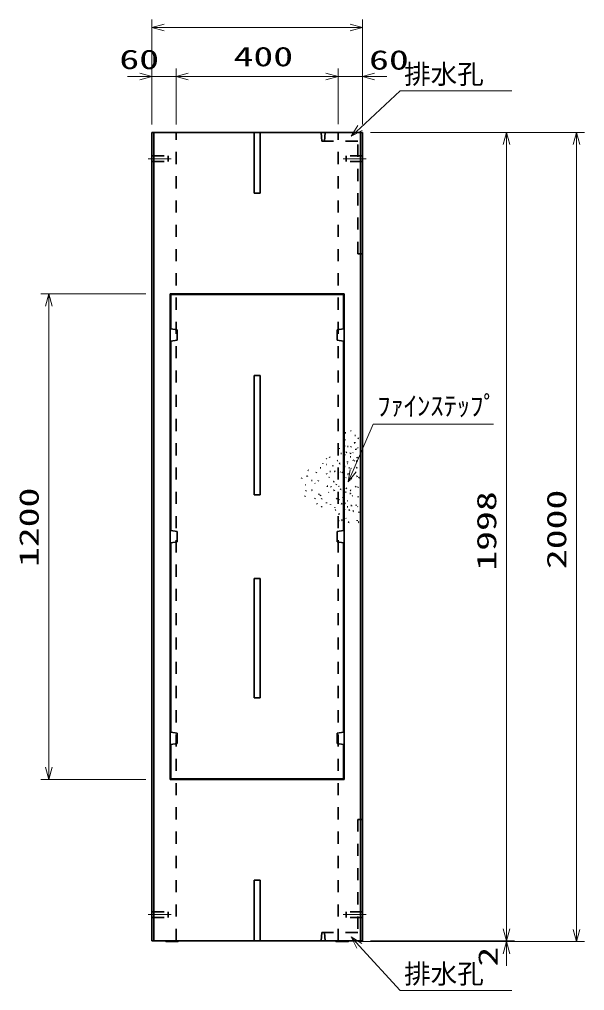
# Model space of a CAD drawing. Units: millimetres on the paper. Extents: x 15 to 1218, y 8 to 859.
# Drawn here: x 310.7 to 380.5, y 570.3 to 690.3 of the extents above; entities that cross this region are included whole.
import ezdxf
from ezdxf.enums import TextEntityAlignment as Align

# ---------------------------------------------------------------- set-up
doc = ezdxf.new("R2010")
doc.units = ezdxf.units.MM
doc.linetypes.add('USER2', pattern=[18.5, 12, -1.5, 3.5, -1.5])
doc.linetypes.add('USER3', pattern=[3, 1.5, -1.5])
for name, color, linetype, lineweight in [('D-BMK（構造物基準線）', 2, 'USER2', 18), ('D-STR-DIM（寸法）', 7, 'Continuous', 13), ('D-STR-HTXT（WS-旗）', 7, 'Continuous', 13), ('D-STR-HTXT（旗上げ）', 7, 'Continuous', 13), ('D-STR（構造物）', 1, 'Continuous', 35)]:
    doc.layers.add(name, color=color, linetype=linetype, lineweight=lineweight)
doc.styles.add('ＭＳ ゴシック', font='')
doc.styles.get('ＭＳ ゴシック').set_extended_font_data('MS Gothic')

# ---------------------------------------------------------------- blocks, each defined once
blk = doc.blocks.new('_Open30')
at = {"color": 7, "linetype": 'Continuous', "lineweight": 13}
for p, q in [((-1, 0.2679), (0, 0)), ((0, 0), (-1, -0.2679)), ((0, 0), (-1, 0))]:
    blk.add_line(p, q, dxfattribs=at)

msp = doc.modelspace()

# ---------------------------------------------------------------- linework, layer by layer
at = {"layer": 'D-BMK（構造物基準線）'}
for p, q in [((326.582, 673.096), (329.431, 673.096)), ((350.657, 673.096), (353.506, 673.096)), ((326.582, 579.696), (329.431, 579.696)), ((353.506, 579.696), (350.657, 579.696))]:
    msp.add_line(p, q, dxfattribs=at)
at = {"layer": 'D-STR-DIM（寸法）'}
for p, q in [((327.044, 677.346), (327.044, 690.323)), ((353.044, 684.303), (353.044, 690.323)), ((328.544, 689.323), (351.544, 689.323)), ((327.044, 677.346), (327.044, 684.273)), ((330.044, 677.346), (330.044, 684.273)), ((330.044, 677.398), (330.044, 684.273)), ((350.044, 677.376), (350.044, 684.273)), ((350.044, 677.376), (350.044, 684.273)), ((353.044, 677.346), (353.044, 684.273)), ((325.544, 683.273), (324.044, 683.273)), ((327.044, 683.273), (330.044, 683.273)), ((331.544, 683.273), (348.544, 683.273)), ((331.544, 683.273), (333.044, 683.273)), ((348.544, 683.273), (347.044, 683.273)), ((350.044, 683.273), (353.044, 683.273)), ((354.544, 683.273), (356.044, 683.273)), ((354.044, 676.346), (371.833, 676.346)), ((370.396, 676.346), (380.473, 676.346)), ((370.833, 577.946), (370.833, 674.846)), ((379.473, 577.846), (379.473, 674.846)), ((326.294, 656.396), (313.33, 656.396)), ((314.33, 597.896), (314.33, 654.896)), ((326.294, 596.396), (313.33, 596.396)), ((370.833, 577.946), (370.833, 579.446)), ((352.794, 576.346), (371.833, 576.346)), ((354.044, 576.446), (371.833, 576.446)), ((354.044, 576.446), (371.833, 576.446)), ((369.396, 576.346), (380.473, 576.346)), ((370.833, 576.446), (370.833, 576.346)), ((370.833, 574.846), (370.833, 573.346))]:
    msp.add_line(p, q, dxfattribs=at)
at = {"layer": 'D-STR-HTXT（WS-旗）'}
for points in [[(371.498, 681.492), (357.71, 681.492), (352.752, 676.903)], [(371.498, 570.298), (357.71, 570.298), (352.662, 575.83)]]:
    msp.add_lwpolyline(points, dxfattribs=at)
at = {"layer": 'D-STR-HTXT（旗上げ）'}
msp.add_lwpolyline([(369.217, 640.305), (354.387, 640.305), (351.888, 634.554)], dxfattribs=at)
at = {"layer": 'D-STR（構造物）'}
for p, q in [((327.044, 576.446), (327.044, 676.346)), ((327.044, 676.346), (353.044, 676.346)), ((327.295, 576.446), (327.295, 676.346)), ((339.669, 676.346), (339.669, 668.846)), ((340.419, 676.346), (340.419, 668.846)), ((352.794, 576.446), (352.794, 676.346)), ((353.044, 576.446), (353.044, 676.346)), ((340.419, 668.846), (339.669, 668.846)), ((329.294, 596.396), (329.294, 656.396)), ((329.294, 656.396), (350.794, 656.396)), ((329.369, 656.321), (350.719, 656.321)), ((329.369, 652.071), (329.369, 656.321)), ((350.719, 652.071), (350.719, 656.321)), ((350.794, 596.396), (350.794, 656.396)), ((329.369, 652.071), (330.169, 651.946)), ((330.169, 651.946), (330.169, 650.696)), ((350.719, 652.071), (349.919, 651.946)), ((349.919, 651.946), (349.919, 650.696)), ((330.169, 650.696), (329.369, 650.571)), ((329.369, 650.571), (329.369, 627.146)), ((349.919, 650.696), (350.719, 650.571)), ((350.719, 650.571), (350.719, 627.146)), ((339.669, 646.321), (339.669, 631.571)), ((339.669, 646.321), (340.419, 646.321)), ((340.419, 631.571), (340.419, 646.321)), ((350.926, 639.249), (350.999, 639.229)), ((351.552, 639.424), (351.609, 639.472)), ((351.609, 639.472), (351.657, 639.415)), ((352.127, 638.918), (352.202, 638.918)), ((352.475, 638.533), (352.528, 638.586)), ((352.528, 638.586), (352.581, 638.533)), ((350.812, 638.394), (350.865, 638.341)), ((350.905, 637.671), (350.84, 637.634)), ((350.865, 638.341), (350.918, 638.394)), ((351.292, 637.522), (351.218, 637.535)), ((351.631, 637.45), (351.657, 637.521)), ((352.111, 637.985), (352.039, 637.966)), ((352.092, 638.058), (352.111, 637.985)), ((352.423, 637.348), (352.484, 637.391)), ((352.484, 637.391), (352.527, 637.33)), ((349.029, 636.18), (348.991, 636.245)), ((350.158, 637.258), (350.152, 637.332)), ((350.446, 636.66), (350.376, 636.685)), ((350.859, 636.544), (350.891, 636.476)), ((351.076, 636.849), (351.014, 636.806)), ((351.076, 636.849), (351.119, 636.787)), ((351.509, 636.672), (351.571, 636.715)), ((351.618, 636.245), (351.543, 636.251)), ((351.571, 636.715), (351.614, 636.654)), ((351.84, 636.775), (351.908, 636.806)), ((352.228, 637.148), (352.241, 637.222)), ((352.241, 637.222), (352.315, 637.209)), ((352.355, 636.096), (352.393, 636.161)), ((352.393, 636.161), (352.458, 636.124)), ((348.14, 635.42), (348.16, 635.493)), ((348.613, 636.003), (348.56, 636.056)), ((348.588, 635.296), (348.653, 635.334)), ((348.613, 636.003), (348.666, 636.056)), ((349.405, 635.183), (349.379, 635.113)), ((349.994, 635.801), (349.936, 635.752)), ((350.179, 635.465), (350.24, 635.422)), ((350.24, 635.422), (350.197, 635.36)), ((350.822, 635.064), (350.896, 635.058)), ((351.186, 635.435), (351.261, 635.435)), ((351.205, 635.606), (351.192, 635.68)), ((351.962, 635.828), (351.914, 635.886)), ((352.073, 635.771), (352.011, 635.728)), ((352.116, 635.709), (352.073, 635.771)), ((352.274, 634.921), (352.347, 634.934)), ((352.364, 635.718), (352.29, 635.731)), ((352.347, 634.934), (352.361, 634.86)), ((352.351, 635.644), (352.364, 635.718)), ((346.23, 633.9), (346.173, 633.852)), ((346.279, 633.842), (346.23, 633.9)), ((346.388, 634.589), (346.313, 634.596)), ((347.352, 634.299), (347.359, 634.373)), ((347.831, 634.913), (347.906, 634.92)), ((348.607, 634.206), (348.638, 634.138)), ((348.881, 633.709), (348.939, 633.757)), ((348.939, 633.757), (348.987, 633.7)), ((349.096, 634.447), (349.021, 634.453)), ((349.655, 634.469), (349.587, 634.437)), ((349.655, 634.469), (349.624, 634.537)), ((350.343, 634.363), (350.295, 634.42)), ((350.595, 634.324), (350.53, 634.287)), ((350.558, 634.389), (350.595, 634.324)), ((351.2, 634.098), (351.272, 634.117)), ((351.272, 634.117), (351.253, 634.19)), ((351.43, 634.914), (351.358, 634.894)), ((351.593, 634.876), (351.654, 634.833)), ((351.654, 634.833), (351.611, 634.772)), ((352.403, 633.866), (352.33, 633.853)), ((352.416, 633.792), (352.403, 633.866)), ((352.646, 633.695), (352.584, 633.738)), ((345.547, 633.676), (345.528, 633.604)), ((346, 632.8), (346.075, 632.8)), ((346.823, 633.345), (346.748, 633.345)), ((347.202, 632.961), (347.149, 633.014)), ((347.571, 633.262), (347.602, 633.33)), ((348.708, 632.657), (348.708, 632.582)), ((348.783, 632.657), (348.708, 632.657)), ((349.176, 632.53), (349.157, 632.603)), ((349.457, 633.203), (349.532, 633.203)), ((349.532, 633.203), (349.532, 633.128)), ((349.858, 632.871), (349.805, 632.818)), ((350.136, 632.636), (350.079, 632.588)), ((350.136, 632.636), (350.185, 632.578)), ((351.036, 633.717), (350.998, 633.652)), ((351.459, 633.361), (351.446, 633.287)), ((351.713, 633.55), (351.652, 633.507)), ((351.713, 633.55), (351.756, 633.489)), ((352.154, 632.563), (352.215, 632.606)), ((352.215, 632.606), (352.258, 632.545)), ((352.507, 632.554), (352.494, 632.48)), ((352.603, 633.634), (352.646, 633.695)), ((339.669, 631.571), (340.419, 631.571)), ((345.964, 631.444), (345.945, 631.372)), ((346.104, 632.083), (346.046, 632.034)), ((346.768, 632.094), (346.833, 632.132)), ((346.833, 632.132), (346.796, 632.197)), ((347.663, 631.599), (347.644, 631.671)), ((347.847, 631.511), (347.782, 631.474)), ((347.847, 631.511), (347.885, 631.446)), ((348.845, 631.887), (348.915, 631.861)), ((349.559, 632.138), (349.491, 632.106)), ((349.591, 632.07), (349.559, 632.138)), ((350.322, 632.3), (350.383, 632.257)), ((350.383, 632.257), (350.34, 632.196)), ((350.717, 631.67), (350.642, 631.67)), ((351.039, 631.893), (350.964, 631.899)), ((351.026, 632.307), (351.084, 632.356)), ((351.084, 632.356), (351.035, 632.413)), ((351.573, 631.749), (351.5, 631.729)), ((351.593, 632.122), (351.52, 632.142)), ((351.592, 631.676), (351.573, 631.749)), ((351.574, 632.05), (351.593, 632.122)), ((351.759, 631.391), (351.816, 631.439)), ((351.816, 631.439), (351.768, 631.497)), ((352.512, 631.357), (352.506, 631.282)), ((347.209, 631.135), (347.184, 631.064)), ((347.428, 630.488), (347.46, 630.42)), ((347.971, 631.042), (348.024, 631.095)), ((348.588, 630.55), (348.607, 630.623)), ((349.108, 630.388), (349.114, 630.314)), ((349.889, 631.121), (349.821, 631.089)), ((349.921, 631.053), (349.889, 631.121)), ((350.167, 631.019), (350.142, 630.948)), ((350.51, 630.469), (350.437, 630.488)), ((350.49, 630.396), (350.51, 630.469)), ((350.662, 631.221), (350.59, 631.202)), ((350.643, 631.294), (350.662, 631.221)), ((350.93, 630.521), (350.877, 630.574)), ((350.877, 630.468), (350.93, 630.521)), ((351.187, 630.846), (351.262, 630.846)), ((351.699, 630.238), (351.627, 630.258)), ((351.699, 630.238), (351.68, 630.166)), ((352.283, 630.236), (352.29, 630.311)), ((352.48, 630.083), (352.431, 630.141)), ((347.951, 630.064), (348.009, 630.112)), ((348.009, 630.112), (348.057, 630.055)), ((349.633, 630.016), (349.633, 629.941)), ((349.749, 629.724), (349.696, 629.671)), ((350.179, 629.193), (350.104, 629.193)), ((350.179, 629.268), (350.179, 629.193)), ((350.733, 629.786), (350.676, 629.738)), ((350.733, 629.786), (350.685, 629.843)), ((350.823, 629.711), (350.823, 629.786)), ((351.247, 630.067), (351.179, 630.099)), ((351.354, 629.71), (351.429, 629.703)), ((351.429, 629.703), (351.422, 629.629)), ((351.923, 629.555), (351.865, 629.507)), ((351.874, 629.613), (351.923, 629.555)), ((352.612, 629.398), (352.618, 629.473)), ((350.163, 628.414), (350.132, 628.346)), ((350.528, 628.431), (350.475, 628.484)), ((350.475, 628.377), (350.528, 628.431)), ((350.983, 628.69), (351.037, 628.637)), ((351.285, 628.215), (351.353, 628.183)), ((351.353, 628.183), (351.321, 628.115)), ((352.39, 628.352), (352.396, 628.427)), ((352.528, 628.151), (352.586, 628.199)), ((352.586, 628.199), (352.538, 628.257)), ((330.169, 627.021), (329.369, 627.146)), ((330.169, 625.771), (330.169, 627.021)), ((349.919, 627.021), (350.719, 627.146)), ((349.919, 625.771), (349.919, 627.021)), ((329.369, 625.646), (330.169, 625.771)), ((329.369, 625.646), (329.369, 602.221)), ((350.719, 625.646), (349.919, 625.771)), ((350.719, 625.646), (350.719, 602.221)), ((339.669, 621.221), (340.419, 621.221)), ((339.669, 621.221), (339.669, 606.471)), ((340.419, 606.471), (340.419, 621.221)), ((339.669, 606.471), (340.419, 606.471)), ((330.169, 602.096), (329.369, 602.221)), ((330.169, 600.846), (330.169, 602.096)), ((349.919, 602.096), (350.719, 602.221)), ((349.919, 600.846), (349.919, 602.096)), ((329.369, 600.721), (330.169, 600.846)), ((329.369, 600.721), (329.369, 596.471)), ((350.719, 600.721), (349.919, 600.846)), ((350.719, 600.721), (350.719, 596.471)), ((329.294, 596.396), (350.794, 596.396)), ((329.369, 596.471), (350.719, 596.471)), ((339.669, 576.446), (339.669, 583.946)), ((339.669, 583.946), (340.419, 583.946)), ((340.419, 576.446), (340.419, 583.946)), ((327.044, 576.446), (353.044, 576.446)), ((328.794, 576.346), (328.694, 576.446)), ((330.294, 576.346), (328.794, 576.346)), ((330.294, 576.346), (330.394, 576.446)), ((349.795, 576.346), (349.695, 576.446)), ((349.795, 576.346), (351.294, 576.346)), ((351.294, 576.346), (351.394, 576.446))]:
    msp.add_line(p, q, dxfattribs=at)
at = {"layer": 'D-STR（構造物）', "linetype": 'USER3'}
for p, q in [((330.044, 576.446), (330.044, 676.346)), ((348.012, 675.296), (347.932, 676.346)), ((348.378, 675.296), (348.452, 676.346)), ((350.044, 576.446), (350.044, 676.346)), ((352.469, 675.296), (348.012, 675.296)), ((352.469, 661.346), (352.469, 675.296)), ((327.044, 673.446), (329.044, 673.446)), ((329.044, 672.746), (329.044, 673.446)), ((353.044, 673.446), (351.044, 673.446)), ((351.044, 672.746), (351.044, 673.446)), ((327.044, 672.746), (329.044, 672.746)), ((353.044, 672.746), (351.044, 672.746)), ((352.469, 661.346), (353.044, 661.346)), ((352.469, 591.446), (353.044, 591.446)), ((352.469, 591.446), (352.469, 577.496)), ((327.044, 580.046), (329.044, 580.046)), ((329.044, 580.046), (329.044, 579.346)), ((353.044, 580.046), (351.044, 580.046)), ((351.044, 580.046), (351.044, 579.346)), ((327.044, 579.346), (329.044, 579.346)), ((353.044, 579.346), (351.044, 579.346)), ((348.012, 577.496), (347.932, 576.446)), ((352.469, 577.496), (348.012, 577.496)), ((348.378, 577.496), (348.452, 576.446))]:
    msp.add_line(p, q, dxfattribs=at)

# ---------------------------------------------------------------- block references
at = {"layer": 'D-STR-DIM（寸法）', "xscale": 1.5, "yscale": 1.5}
for p, rotation in [((327.044, 689.323), 180), ((330.044, 683.273), 180), ((330.044, 683.273), 180), ((353.044, 683.273), 180), ((370.833, 676.346), 90), ((379.473, 676.346), 90), ((314.33, 656.396), 90), ((314.33, 596.396), 270), ((370.833, 576.446), 270), ((370.833, 576.446), 270), ((379.473, 576.346), 270), ((370.833, 576.346), 90)]:
    msp.add_blockref('_Open30', p, dxfattribs=dict(at, rotation=rotation))
for p in [(353.044, 689.323), (327.044, 683.273), (350.044, 683.273), (350.044, 683.273)]:
    msp.add_blockref('_Open30', p, dxfattribs=at)
at = {"layer": 'D-STR-HTXT（WS-旗）', "xscale": 1.5, "yscale": 1.5}
for p, rotation in [((351.651, 675.884), 222.78711), ((351.651, 576.938), 132.37661)]:
    msp.add_blockref('_Open30', p, dxfattribs=dict(at, rotation=rotation))
at = {"layer": 'D-STR-HTXT（旗上げ）', "xscale": 1.5, "yscale": 1.5, "rotation": 246.50838}
msp.add_blockref('_Open30', (351.29, 633.179), dxfattribs=at)

# ---------------------------------------------------------------- texts
at = {"layer": 'D-STR-DIM（寸法）', "style": 'ＭＳ ゴシック', "width": 1.5}
for s, p in [('60', (323.03, 683.461)), ('400', (337.127, 683.81)), ('60', (353.864, 683.397))]:
    msp.add_text(s, height=2.405, dxfattribs=at).set_placement(p, align=Align.BOTTOM_LEFT)
for s, p in [('1200', (313.793, 622.646)), ('1998', (370.295, 622.188)), ('2000', (378.935, 622.388)), ('2', (370.471, 573.258))]:
    msp.add_text(s, height=2.405, rotation=90, dxfattribs=at).set_placement(p, align=Align.BOTTOM_LEFT)
at = {"layer": 'D-STR-HTXT（WS-旗）', "style": 'ＭＳ ゴシック'}
for p in [(358.19, 681.644), (358.19, 570.449)]:
    msp.add_text('排水孔', height=2.405, dxfattribs=at).set_placement(p, align=Align.BOTTOM_LEFT)
at = {"layer": 'D-STR-HTXT（旗上げ）', "style": 'ＭＳ ゴシック'}
msp.add_text('ﾌｧｲﾝｽﾃｯﾌﾟ', height=2.405, dxfattribs=at).set_placement((354.866, 640.629), align=Align.BOTTOM_LEFT)

doc.saveas('drawing.dxf')
